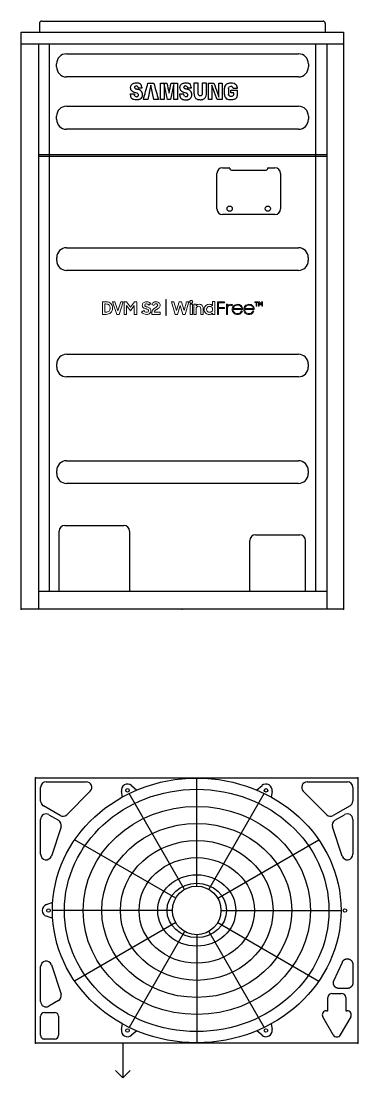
# Model space of a CAD drawing. Header units: millimetres. Extents: x -1305 to 107762, y -9150 to 56526.
# Drawn here: x 70665 to 71637, y 36199 to 39245 of the extents above; entities that cross this region are included whole.
import ezdxf

# ---------------------------------------------------------------- set-up
doc = ezdxf.new("R2010")
doc.units = ezdxf.units.MM
for name, color, linetype in [('DVM_OUTDOOR', 7, 'Continuous'), ('DVM_REPORT', 7, 'Continuous'), ('DVM_UNIT_BP', 7, 'Continuous'), ('DVM_UNIT_LP', 3, 'Continuous'), ('Layer 2', 7, 'Continuous')]:
    doc.layers.add(name, color=color, linetype=linetype)

# ---------------------------------------------------------------- blocks, each defined once
blk = doc.blocks.new('DVM_LP_VEC')
at = {"layer": 'DVM_UNIT_LP', "color": 0}
blk.add_line((0, 0), (100, 0), dxfattribs=at)
blk.add_lwpolyline([(78.8, 21.2), (100, 0), (78.8, -21.2)], dxfattribs=at)
blk.add_point((0, 0), dxfattribs=at)
blk = doc.blocks.new('DVM_OD_DVMS2_930X1695X765_T')
at = {"layer": 'DVM_OUTDOOR', "color": 0}
for p, q in [((-434.5, 370.5), (-318.6, 370.5)), ((0, 70), (0, 381.5)), ((318.6, 370.5), (434.5, 370.5)), ((-450.3, 315.1), (-450.3, 354.7)), ((-307.5, 343.6), (-375, 276)), ((-214.6, 326.9), (-217.4, 343)), ((-35, 60.6), (-194.7, 337.2)), ((-188.4, 359.8), (-172.9, 346.9)), ((35, 60.6), (194.7, 337.2)), ((172.9, 346.9), (188.4, 359.8)), ((217.4, 343), (214.6, 326.8)), ((375, 276), (307.5, 343.6)), ((450.3, 354.7), (450.3, 315.1)), ((-394, 273.5), (-442.4, 301.5)), ((-426.6, 276), (-398.7, 259.9)), ((442.4, 301.5), (394, 273.5)), ((398.7, 259.9), (426.6, 276)), ((-450.3, 161.8), (-450.3, 262.4)), ((450.3, 262.4), (450.3, 161.8)), ((-391.6, 241.3), (-419.5, 156.8)), ((419.5, 156.8), (391.6, 241.3)), ((-60.6, 35), (-352.3, 203.4)), ((60.6, 35), (352.3, 203.4)), ((-433.8, 16.8), (-415.5, 23.4)), ((-70, 0), (-416.4, 0)), ((70, 0), (416.4, 0)), ((-415.6, -23.4), (-433.8, -16.8)), ((-60.6, -35), (-352.3, -203.4)), ((-35, -60.6), (-194.7, -337.2)), ((35, -60.6), (194.7, -337.2)), ((60.6, -35), (352.3, -203.4)), ((0, -70), (0, -381.5)), ((395.7, -202.4), (420.1, -148.6)), ((-450.3, -262.4), (-450.3, -161.8)), ((-419.5, -156.8), (-391.6, -241.3)), ((450.3, -155.1), (450.3, -208.9)), ((390.1, -238.9), (418.1, -238.9)), ((434.5, -224.7), (410, -224.7)), ((-398.7, -259.9), (-426.6, -276)), ((378.3, -287.7), (378.3, -250.7)), ((429.9, -250.7), (429.9, -287.7)), ((-439.5, -293.9), (-409.5, -293.9)), ((374.1, -288.9), (377.1, -288.9)), ((431.1, -288.9), (434.1, -288.9)), ((-450.3, -359.7), (-450.3, -304.7)), ((-398.7, -304.7), (-398.7, -359.7)), ((-217.4, -343), (-214.6, -326.8)), ((214.6, -326.8), (217.4, -343)), ((393.9, -358.6), (363.9, -306.6)), ((444.3, -306.6), (414.3, -358.6)), ((-173, -346.9), (-188.4, -359.8)), ((188.4, -359.8), (173, -346.9)), ((-409.5, -370.5), (-439.5, -370.5))]:
    blk.add_line(p, q, dxfattribs=at)
blk.add_lwpolyline([(-462, 382.5), (462, 382.5, -0.414214), (465, 379.5), (465, -379.5, -0.414214), (462, -382.5), (-462, -382.5, -0.414214), (-465, -379.5), (-465, 379.5, -0.414214)], format="xyb", close=True, dxfattribs=at)
for centre, radius in [((-199.8, 346.1), 5), ((199.8, 346.1), 5), ((0, 0), 70), ((-427.6, 0), 5), ((427.6, 0), 5), ((-199.8, -346.1), 5), ((199.8, -346.1), 5)]:
    blk.add_circle(centre, radius, dxfattribs=at)
for centre, radius, start, end in [((-434.5, 354.7), 15.8, 90, 180), ((-318.6, 354.7), 15.8, 315, 90), ((318.6, 354.7), 15.8, 90, 225), ((434.5, 354.7), 15.8, 0, 90), ((-199.8, 346.1), 17.9, 49.9999, 189.9999), ((199.8, 346.1), 17.9, 350.0001, 130.0001), ((-434.5, 315.1), 15.8, 180, 240), ((434.5, 315.1), 15.8, 300, 0), ((-434.5, 262.4), 15.8, 60, 180), ((-386.1, 287.2), 15.8, 240, 315), ((386.1, 287.2), 15.8, 225, 300), ((434.5, 262.4), 15.8, 0, 120), ((-406.6, 246.2), 15.8, 341.6939, 60), ((406.6, 246.2), 15.8, 120, 198.3061), ((-434.5, 161.8), 15.8, 180, 341.6939), ((434.5, 161.8), 15.8, 198.3061, 0), ((-427.6, 0), 17.9, 110, 250), ((-434.5, -161.8), 15.8, 18.3061, 180), ((-406.6, -246.2), 15.8, 300, 18.3061), ((390.1, -250.7), 11.8, 90, 180), ((418.1, -250.7), 11.8, 0, 90), ((-434.5, -262.4), 15.8, 180, 300), ((-439.5, -304.7), 10.8, 90, 180), ((-409.5, -304.7), 10.8, 0, 90), ((374.1, -300.7), 11.8, 90, 210), ((377.1, -287.7), 1.24, 270, 0), ((431.1, -287.7), 1.24, 180, 270), ((434.1, -300.7), 11.8, 330, 90), ((-439.5, -359.7), 10.8, 180, 270), ((-409.5, -359.7), 10.8, 270, 0), ((-199.8, -346.1), 17.9, 170.0001, 310.0001), ((199.8, -346.1), 17.9, 229.9999, 9.9999), ((404.1, -352.7), 11.8, 210, 330)]:
    blk.add_arc(centre, radius, start, end, dxfattribs=at)
for major_axis, ratio in [((416.4, 0), 0.915959), ((-381.6, 0), 0.915083), ((-327.8, 0), 0.915041), ((-274, 0), 0.914955), ((-220.2, 0), 0.914805), ((-166.4, 0), 0.914604), ((-112.6, 0), 0.914238), ((-85.7, 0), 0.913784)]:
    blk.add_ellipse((0, 0), major_axis=major_axis, ratio=ratio, dxfattribs=at)
for points, knots in [([(420.1, -148.6), (420.3, -148.2), (420.5, -147.8), (421, -147), (421.4, -146.2), (422, -145.5), (422.4, -145), (422.5, -144.8), (422.8, -144.6), (422.8, -144.5), (423, -144.3), (423.1, -144.2), (423.5, -143.8), (423.8, -143.5), (424.4, -142.9), (425.1, -142.4), (425.9, -141.9), (426.4, -141.5), (426.6, -141.4), (426.9, -141.3), (427, -141.2), (427.2, -141.1), (427.3, -141.1), (428.2, -140.6), (429.1, -140.3), (430.3, -139.9), (430.8, -139.8), (431.4, -139.6), (431.6, -139.6), (431.9, -139.6), (432, -139.5), (432.1, -139.5), (432.1, -139.5), (432.3, -139.5), (432.4, -139.5), (433, -139.4), (433.4, -139.4), (434.3, -139.3), (434.8, -139.3), (435.6, -139.4), (436.1, -139.4), (436.7, -139.5), (437, -139.5), (437.2, -139.6), (437.3, -139.6), (437.4, -139.6), (437.5, -139.6), (437.6, -139.7), (437.7, -139.7), (438.3, -139.8), (438.7, -139.9), (439.6, -140.2), (440, -140.3), (440.8, -140.6), (441.2, -140.8), (441.8, -141.1), (442, -141.2), (442.3, -141.4), (442.3, -141.4), (442.4, -141.5), (442.4, -141.5), (442.6, -141.6), (442.7, -141.6), (443.2, -141.9), (443.5, -142.2), (444.2, -142.7), (444.6, -143), (445.3, -143.6), (445.6, -143.9), (446, -144.4), (446.2, -144.5), (446.4, -144.8), (446.5, -144.9), (446.6, -145), (446.7, -145.1), (447.1, -145.6), (447.3, -145.9), (447.8, -146.7), (448.1, -147), (448.5, -147.8), (448.7, -148.2), (449, -148.8), (449, -149), (449.2, -149.3), (449.2, -149.4), (449.3, -149.7), (449.3, -149.8), (449.5, -150.3), (449.6, -150.7), (449.9, -151.6), (450.1, -152.4), (450.2, -153.3), (450.2, -154.2), (450.3, -154.7), (450.3, -155.1)], [0, 0, 0, 0, 0.03125, 0.03125, 0.0625, 0.09375, 0.09375, 0.109375, 0.109375, 0.117188, 0.117188, 0.125, 0.125, 0.15625, 0.15625, 0.1875, 0.21875, 0.21875, 0.234375, 0.234375, 0.242188, 0.242188, 0.25, 0.25, 0.3125, 0.3125, 0.34375, 0.34375, 0.359375, 0.359375, 0.363281, 0.363281, 0.367188, 0.367188, 0.375, 0.375, 0.40625, 0.40625, 0.4375, 0.4375, 0.46875, 0.46875, 0.484375, 0.484375, 0.488281, 0.488281, 0.492188, 0.492188, 0.5, 0.5, 0.53125, 0.53125, 0.5625, 0.5625, 0.59375, 0.59375, 0.609375, 0.609375, 0.613281, 0.613281, 0.617188, 0.617188, 0.625, 0.625, 0.65625, 0.65625, 0.6875, 0.6875, 0.71875, 0.71875, 0.734375, 0.734375, 0.742188, 0.742188, 0.75, 0.75, 0.78125, 0.78125, 0.8125, 0.8125, 0.84375, 0.84375, 0.859375, 0.859375, 0.867188, 0.867188, 0.875, 0.875, 0.90625, 0.90625, 0.9375, 0.96875, 0.96875, 1, 1, 1, 1]), ([(410, -224.7), (409.7, -224.7), (409.4, -224.7), (408.7, -224.6), (408.1, -224.6), (407.1, -224.4), (406.5, -224.3), (405.8, -224.1), (405.5, -224), (405.1, -223.9), (405, -223.9), (404.9, -223.8), (404.6, -223.8), (404.4, -223.7), (403.9, -223.5), (403.6, -223.4), (403.1, -223.1), (402.5, -222.8), (401.6, -222.3), (401.1, -221.9), (400.7, -221.6), (400.6, -221.5), (400.4, -221.4), (400.3, -221.3), (400.2, -221.2), (399.8, -221), (399.5, -220.7), (398.8, -220), (398.4, -219.6), (397.7, -218.8), (397.5, -218.5), (397.2, -218.1), (397.1, -217.9), (397, -217.7), (396.9, -217.6), (396.8, -217.5), (396.6, -217.2), (396.3, -216.6), (396, -216), (395.5, -215.2), (395.3, -214.6), (395, -213.6), (394.9, -213.3), (394.8, -212.9), (394.8, -212.8), (394.7, -212.7), (394.7, -212.6), (394.6, -212.3), (394.6, -212.2), (394.5, -211.7), (394.4, -211.1), (394.3, -210.4), (394.3, -209.4), (394.3, -208.8), (394.3, -208), (394.3, -207.8), (394.3, -207.5), (394.3, -207.5), (394.4, -207.3), (394.4, -206.9), (394.5, -206.2), (394.7, -205.2), (394.9, -204.6), (395.2, -203.6), (395.4, -203), (395.7, -202.4)], [0, 0, 0, 0, 0.03125, 0.03125, 0.0625, 0.09375, 0.125, 0.125, 0.15625, 0.15625, 0.164063, 0.164063, 0.171875, 0.1875, 0.1875, 0.21875, 0.21875, 0.25, 0.28125, 0.3125, 0.3125, 0.328125, 0.328125, 0.335938, 0.335938, 0.34375, 0.375, 0.375, 0.4375, 0.4375, 0.46875, 0.46875, 0.484375, 0.492188, 0.492188, 0.5, 0.5, 0.53125, 0.5625, 0.5625, 0.625, 0.625, 0.65625, 0.65625, 0.664062, 0.664062, 0.671875, 0.671875, 0.6875, 0.6875, 0.71875, 0.75, 0.75, 0.8125, 0.8125, 0.828125, 0.828125, 0.835937, 0.835937, 0.84375, 0.875, 0.90625, 0.9375, 0.9375, 1, 1, 1, 1]), ([(450.3, -208.9), (450.3, -209.5), (450.2, -210), (450.1, -211), (450.1, -211.5), (449.9, -212.5), (449.7, -213), (449.5, -213.6), (449.5, -213.8), (449.4, -214), (449.4, -214.1), (449.3, -214.5), (449.2, -214.7), (448.9, -215.4), (448.4, -216.4), (447.9, -217.3), (447.5, -217.9), (447.3, -218.1), (447.1, -218.4), (447.1, -218.4), (447, -218.5), (447, -218.6), (446.8, -218.7), (446.8, -218.8), (446.4, -219.3), (446, -219.7), (445.3, -220.4), (444.9, -220.8), (444.1, -221.4), (443.7, -221.7), (443.2, -222.1), (443, -222.2), (442.8, -222.3), (442.7, -222.4), (442.4, -222.6), (442.2, -222.7), (441.5, -223.1), (441, -223.3), (440.1, -223.7), (439.6, -223.9), (438.8, -224.1), (438.6, -224.2), (438.3, -224.2), (438.2, -224.3), (438.1, -224.3), (437.9, -224.3), (437.7, -224.4), (437.1, -224.5), (436.6, -224.6), (435.5, -224.7), (435, -224.7), (434.5, -224.7)], [0, 0, 0, 0, 0.0625, 0.0625, 0.125, 0.125, 0.1875, 0.1875, 0.203125, 0.203125, 0.21875, 0.21875, 0.25, 0.25, 0.3125, 0.375, 0.375, 0.40625, 0.40625, 0.414063, 0.414063, 0.421875, 0.421875, 0.4375, 0.4375, 0.5, 0.5, 0.5625, 0.5625, 0.625, 0.625, 0.640625, 0.640625, 0.65625, 0.65625, 0.6875, 0.6875, 0.75, 0.75, 0.8125, 0.8125, 0.84375, 0.84375, 0.851563, 0.851563, 0.859375, 0.875, 0.875, 0.9375, 0.9375, 1, 1, 1, 1])]:
    blk.add_open_spline(points, degree=3, knots=knots, dxfattribs=at)
at = {"layer": 'DVM_UNIT_BP'}
for p in [(-465, 382.5), (465, 382.5), (-465, -382.5), (464.9, -382.5)]:
    blk.add_point(p, dxfattribs=at)
at = {"layer": 'DVM_UNIT_LP', "color": 1, "rotation": 270}
blk.add_blockref('DVM_LP_VEC', (-213.2, -382.5), dxfattribs=at)
blk = doc.blocks.new('block 9')
at = {"layer": 'Layer 2', "lineweight": 0}
blk.add_lwpolyline([(137.7, -101.4), (144.8, -101.4), (151.7, -127), (159.3, -101.4), (166.1, -101.4), (173.7, -126.9), (180.5, -101.4), (187.4, -101.4), (177.1, -138), (170.3, -138), (162.6, -112.2), (155, -138), (148.1, -138), (137.7, -101.4)], dxfattribs=at)
blk = doc.blocks.new('block 10')
at = {"layer": 'Layer 2', "lineweight": 0}
blk.add_lwpolyline([(191.1, -108.7), (198, -108.7), (198, -138), (191.1, -138), (191.1, -108.7)], dxfattribs=at)
blk.add_open_spline([(190.3, -101.5), (190.3, -100.2), (190.7, -99.2), (191.4, -98.4), (192.2, -97.6), (193.2, -97.3), (194.5, -97.3), (195.9, -97.3), (196.9, -97.6), (197.7, -98.4), (198.4, -99.2), (198.8, -100.2), (198.8, -101.5), (198.8, -102.8), (198.4, -103.8), (197.7, -104.6), (196.9, -105.3), (195.9, -105.7), (194.5, -105.7), (193.2, -105.7), (192.1, -105.3), (191.4, -104.6), (190.7, -103.8), (190.3, -102.8), (190.3, -101.5)], degree=3, knots=[0, 0, 0, 0, 1, 1, 1, 2, 2, 2, 3, 3, 3, 4, 4, 4, 5, 5, 5, 6, 6, 6, 7, 7, 7, 8, 8, 8, 8], dxfattribs=at)
blk = doc.blocks.new('block 11')
at = {"layer": 'Layer 2', "lineweight": 0}
blk.add_open_spline([(201.9, -108.7), (201.9, -108.7), (208.6, -108.7), (208.6, -108.7), (208.6, -108.7), (208.6, -112.7), (208.6, -112.7), (209.5, -111.5), (210.8, -110.5), (212.2, -109.7), (213.7, -109), (215.4, -108.6), (217.3, -108.6), (221, -108.6), (223.8, -109.7), (225.9, -111.9), (227.9, -114), (228.9, -117), (228.9, -120.9), (228.9, -120.9), (228.9, -138), (228.9, -138), (228.9, -138), (222.1, -138), (222.1, -138), (222.1, -138), (222.1, -121.7), (222.1, -121.7), (222.1, -119.5), (221.5, -117.7), (220.4, -116.4), (219.3, -115.1), (217.7, -114.5), (215.5, -114.5), (213.5, -114.5), (211.9, -115.1), (210.6, -116.5), (209.3, -117.8), (208.6, -119.7), (208.6, -122.3), (208.6, -122.3), (208.6, -138), (208.6, -138), (208.6, -138), (201.9, -138), (201.9, -138), (201.9, -138), (201.9, -108.7), (201.9, -108.7)], degree=3, knots=[0, 0, 0, 0, 1, 1, 1, 2, 2, 2, 3, 3, 3, 4, 4, 4, 5, 5, 5, 6, 6, 6, 7, 7, 7, 8, 8, 8, 9, 9, 9, 10, 10, 10, 11, 11, 11, 12, 12, 12, 13, 13, 13, 14, 14, 14, 15, 15, 15, 16, 16, 16, 16], dxfattribs=at)
blk = doc.blocks.new('block 12')
at = {"layer": 'Layer 2', "lineweight": 0}
for points, knots in [([(246.3, -138), (244.6, -138), (242.8, -137.7), (241.1, -137), (239.4, -136.4), (237.8, -135.4), (236.5, -134.2), (235.1, -132.9), (234, -131.4), (233.2, -129.5), (232.3, -127.7), (231.9, -125.7), (231.9, -123.3), (231.9, -121), (232.3, -118.9), (233.1, -117.1), (233.9, -115.3), (235, -113.7), (236.4, -112.5), (237.7, -111.2), (239.3, -110.3), (241, -109.6), (242.8, -109), (244.6, -108.6), (246.4, -108.6), (248.3, -108.6), (250.1, -109), (251.7, -109.7), (253.4, -110.4), (254.7, -111.4), (255.8, -112.7), (255.8, -112.7), (255.8, -100.9), (255.8, -100.9), (255.8, -100.9), (262.6, -100.9), (262.6, -100.9), (262.6, -100.9), (262.6, -138), (262.6, -138), (262.6, -138), (255.8, -138), (255.8, -138), (255.8, -138), (255.8, -133.8), (255.8, -133.8), (254.8, -135.1), (253.4, -136.1), (251.7, -136.9), (250.1, -137.6), (248.3, -138), (246.3, -138)], [0, 0, 0, 0, 1, 1, 1, 2, 2, 2, 3, 3, 3, 4, 4, 4, 5, 5, 5, 6, 6, 6, 7, 7, 7, 8, 8, 8, 9, 9, 9, 10, 10, 10, 11, 11, 11, 12, 12, 12, 13, 13, 13, 14, 14, 14, 15, 15, 15, 16, 16, 16, 17, 17, 17, 17]), ([(247.4, -131.8), (248.7, -131.8), (249.9, -131.6), (250.9, -131.1), (252, -130.7), (252.9, -130.1), (253.7, -129.3), (254.4, -128.5), (255.1, -127.6), (255.5, -126.6), (256, -125.6), (256.2, -124.4), (256.2, -123.2), (256.2, -122.1), (256, -121), (255.5, -120), (255.1, -118.9), (254.4, -118), (253.7, -117.2), (252.9, -116.5), (252, -115.9), (250.9, -115.4), (249.9, -115), (248.7, -114.8), (247.4, -114.8), (246.2, -114.8), (245, -115), (243.9, -115.4), (242.9, -115.9), (241.9, -116.5), (241.1, -117.2), (240.3, -118), (239.7, -118.9), (239.2, -119.9), (238.8, -120.9), (238.6, -122.1), (238.6, -123.2), (238.6, -124.4), (238.8, -125.6), (239.2, -126.6), (239.7, -127.7), (240.3, -128.6), (241.1, -129.3), (241.9, -130.1), (242.9, -130.7), (243.9, -131.1), (245, -131.6), (246.2, -131.8), (247.4, -131.8)], [0, 0, 0, 0, 1, 1, 1, 2, 2, 2, 3, 3, 3, 4, 4, 4, 5, 5, 5, 6, 6, 6, 7, 7, 7, 8, 8, 8, 9, 9, 9, 10, 10, 10, 11, 11, 11, 12, 12, 12, 13, 13, 13, 14, 14, 14, 15, 15, 15, 16, 16, 16, 16])]:
    blk.add_open_spline(points, degree=3, knots=knots, dxfattribs=at)
blk = doc.blocks.new('block 13')
at = {"layer": 'Layer 2', "lineweight": 0}
blk.add_lwpolyline([(270.3, -101.4), (290.9, -101.4), (290.9, -104.2), (273.2, -104.2), (273.2, -118.3), (290.9, -118.3), (290.9, -121), (273.2, -121), (273.2, -138), (270.3, -138), (270.3, -101.4)], dxfattribs=at)
blk = doc.blocks.new('block 14')
at = {"layer": 'Layer 2', "lineweight": 0}
blk.add_open_spline([(296.1, -108.7), (296.1, -108.7), (298.9, -108.7), (298.9, -108.7), (298.9, -108.7), (298.9, -114.3), (298.9, -114.3), (299.7, -112.5), (300.8, -111.1), (302.3, -110.1), (303.7, -109.2), (305.5, -108.7), (307.6, -108.7), (308.9, -108.7), (310, -108.8), (310.9, -109.1), (311.8, -109.3), (312.7, -109.7), (313.6, -110.2), (313.6, -110.2), (311.9, -112.9), (311.9, -112.9), (311.3, -112.4), (310.6, -112), (309.9, -111.8), (309.2, -111.5), (308.4, -111.3), (307.5, -111.3), (304.9, -111.3), (302.8, -112.2), (301.3, -113.9), (299.8, -115.6), (299, -117.9), (299, -121), (299, -121), (299, -138), (299, -138), (299, -138), (296.1, -138), (296.1, -138), (296.1, -138), (296.1, -108.7), (296.1, -108.7)], degree=3, knots=[0, 0, 0, 0, 1, 1, 1, 2, 2, 2, 3, 3, 3, 4, 4, 4, 5, 5, 5, 6, 6, 6, 7, 7, 7, 8, 8, 8, 9, 9, 9, 10, 10, 10, 11, 11, 11, 12, 12, 12, 13, 13, 13, 14, 14, 14, 14], dxfattribs=at)
blk = doc.blocks.new('block 15')
at = {"layer": 'Layer 2', "lineweight": 0}
for points, knots in [([(328.1, -138), (325.8, -138), (323.6, -137.6), (321.7, -136.9), (319.8, -136.1), (318.2, -135.1), (316.9, -133.8), (315.6, -132.5), (314.6, -131), (313.8, -129.2), (313.1, -127.4), (312.8, -125.5), (312.8, -123.4), (312.8, -121.3), (313.2, -119.4), (313.9, -117.6), (314.7, -115.8), (315.7, -114.2), (317.1, -112.9), (318.5, -111.6), (320.1, -110.6), (321.9, -109.8), (323.8, -109), (325.8, -108.6), (328, -108.6), (330.1, -108.6), (332.1, -109), (333.9, -109.6), (335.7, -110.3), (337.3, -111.3), (338.7, -112.5), (340, -113.8), (341, -115.3), (341.8, -117), (342.5, -118.6), (342.9, -120.5), (342.9, -122.5), (342.9, -122.5), (342.9, -123.7), (342.9, -123.7), (342.9, -123.7), (315.5, -123.7), (315.5, -123.7), (315.6, -125.4), (316, -127), (316.6, -128.4), (317.3, -129.8), (318.1, -131.1), (319.2, -132.1), (320.3, -133.1), (321.6, -134), (323.1, -134.5), (324.6, -135.1), (326.3, -135.4), (328.1, -135.4), (331, -135.4), (333.4, -134.7), (335.3, -133.3), (337.2, -131.9), (338.7, -130), (339.7, -127.6), (339.7, -127.6), (342.2, -128.8), (342.2, -128.8), (340.9, -131.7), (339.1, -134), (336.8, -135.6), (334.5, -137.2), (331.6, -138), (328.1, -138)], [0, 0, 0, 0, 1, 1, 1, 2, 2, 2, 3, 3, 3, 4, 4, 4, 5, 5, 5, 6, 6, 6, 7, 7, 7, 8, 8, 8, 9, 9, 9, 10, 10, 10, 11, 11, 11, 12, 12, 12, 13, 13, 13, 14, 14, 14, 15, 15, 15, 16, 16, 16, 17, 17, 17, 18, 18, 18, 19, 19, 19, 20, 20, 20, 21, 21, 21, 22, 22, 22, 23, 23, 23, 23]), ([(328, -111.2), (326.4, -111.2), (324.8, -111.5), (323.4, -112), (322, -112.5), (320.8, -113.2), (319.7, -114.1), (318.6, -114.9), (317.7, -116), (317, -117.2), (316.3, -118.4), (315.8, -119.7), (315.6, -121.1), (315.6, -121.1), (340, -121.1), (340, -121.1), (339.9, -119.6), (339.5, -118.3), (338.8, -117.1), (338.2, -115.9), (337.3, -114.8), (336.3, -114), (335.3, -113.1), (334.1, -112.4), (332.6, -111.9), (331.2, -111.5), (329.7, -111.2), (328, -111.2)], [0, 0, 0, 0, 1, 1, 1, 2, 2, 2, 3, 3, 3, 4, 4, 4, 5, 5, 5, 6, 6, 6, 7, 7, 7, 8, 8, 8, 9, 9, 9, 9])]:
    blk.add_open_spline(points, degree=3, knots=knots, dxfattribs=at)
blk = doc.blocks.new('block 16')
at = {"layer": 'Layer 2', "lineweight": 0}
for points, knots in [([(361.3, -138), (358.9, -138), (356.8, -137.6), (354.9, -136.9), (353, -136.1), (351.4, -135.1), (350.1, -133.8), (348.7, -132.5), (347.7, -131), (347, -129.2), (346.3, -127.4), (345.9, -125.5), (345.9, -123.4), (345.9, -121.3), (346.3, -119.4), (347.1, -117.6), (347.8, -115.8), (348.9, -114.2), (350.3, -112.9), (351.6, -111.6), (353.2, -110.6), (355.1, -109.8), (357, -109), (359, -108.6), (361.1, -108.6), (363.3, -108.6), (365.3, -109), (367.1, -109.6), (368.9, -110.3), (370.5, -111.3), (371.8, -112.5), (373.1, -113.8), (374.2, -115.3), (374.9, -117), (375.7, -118.6), (376.1, -120.5), (376.1, -122.5), (376.1, -122.5), (376.1, -123.7), (376.1, -123.7), (376.1, -123.7), (348.7, -123.7), (348.7, -123.7), (348.8, -125.4), (349.1, -127), (349.8, -128.4), (350.4, -129.8), (351.3, -131.1), (352.4, -132.1), (353.5, -133.1), (354.8, -134), (356.3, -134.5), (357.8, -135.1), (359.5, -135.4), (361.3, -135.4), (364.1, -135.4), (366.5, -134.7), (368.5, -133.3), (370.4, -131.9), (371.8, -130), (372.8, -127.6), (372.8, -127.6), (375.4, -128.8), (375.4, -128.8), (374.1, -131.7), (372.3, -134), (370, -135.6), (367.7, -137.2), (364.8, -138), (361.3, -138)], [0, 0, 0, 0, 1, 1, 1, 2, 2, 2, 3, 3, 3, 4, 4, 4, 5, 5, 5, 6, 6, 6, 7, 7, 7, 8, 8, 8, 9, 9, 9, 10, 10, 10, 11, 11, 11, 12, 12, 12, 13, 13, 13, 14, 14, 14, 15, 15, 15, 16, 16, 16, 17, 17, 17, 18, 18, 18, 19, 19, 19, 20, 20, 20, 21, 21, 21, 22, 22, 22, 23, 23, 23, 23]), ([(361.1, -111.2), (359.5, -111.2), (358, -111.5), (356.6, -112), (355.2, -112.5), (353.9, -113.2), (352.9, -114.1), (351.8, -114.9), (350.9, -116), (350.2, -117.2), (349.4, -118.4), (349, -119.7), (348.8, -121.1), (348.8, -121.1), (373.2, -121.1), (373.2, -121.1), (373, -119.6), (372.6, -118.3), (372, -117.1), (371.3, -115.9), (370.5, -114.8), (369.5, -114), (368.4, -113.1), (367.2, -112.4), (365.8, -111.9), (364.4, -111.5), (362.8, -111.2), (361.1, -111.2)], [0, 0, 0, 0, 1, 1, 1, 2, 2, 2, 3, 3, 3, 4, 4, 4, 5, 5, 5, 6, 6, 6, 7, 7, 7, 8, 8, 8, 9, 9, 9, 9])]:
    blk.add_open_spline(points, degree=3, knots=knots, dxfattribs=at)
blk = doc.blocks.new('block 8')
at = {"layer": 'Layer 2'}
for name in ['block 9', 'block 10', 'block 11', 'block 12', 'block 13', 'block 14', 'block 15', 'block 16']:
    blk.add_blockref(name, (0, 0), dxfattribs=at)
blk = doc.blocks.new('block 7')
at = {"layer": 'Layer 2'}
blk.add_blockref('block 8', (0, 0), dxfattribs=at)
blk = doc.blocks.new('block 19')
at = {"layer": 'Layer 2', "lineweight": 0}
blk.add_lwpolyline([(381.5, -103.7), (378.2, -103.7), (378.2, -101.5), (387, -101.5), (387, -103.7), (383.7, -103.7), (383.7, -113.7), (381.5, -113.7), (381.5, -103.7)], dxfattribs=at)
blk = doc.blocks.new('block 20')
at = {"layer": 'Layer 2', "lineweight": 0}
blk.add_lwpolyline([(388.3, -101.5), (390.6, -101.5), (394.3, -106.7), (398.1, -101.5), (400.2, -101.5), (400.2, -113.7), (398, -113.7), (398, -105.2), (394.2, -110.2), (390.6, -105.3), (390.6, -113.7), (388.3, -113.7), (388.3, -101.5)], dxfattribs=at)
blk = doc.blocks.new('block 18')
at = {"layer": 'Layer 2'}
for name in ['block 19', 'block 20']:
    blk.add_blockref(name, (0, 0), dxfattribs=at)
blk = doc.blocks.new('block 17')
at = {"layer": 'Layer 2'}
blk.add_blockref('block 18', (0, 0), dxfattribs=at)
blk = doc.blocks.new('block 21')
at = {"layer": 'Layer 2', "lineweight": 0}
blk.add_lwpolyline([(122.5, -140.5), (121.2, -140.5), (121.2, -94.7), (122.5, -94.7), (122.5, -140.5)], dxfattribs=at)
blk = doc.blocks.new('block 6')
at = {"layer": 'Layer 2'}
for name in ['block 21', 'block 7', 'block 17']:
    blk.add_blockref(name, (0, 0), dxfattribs=at)
blk = doc.blocks.new('block 24')
at = {"layer": 'Layer 2', "lineweight": 0}
for points in [[(-32.8, -101.4), (-25.8, -101.4), (-17.1, -127.5), (-8.5, -101.4), (-1.5, -101.4), (-13.7, -137.9), (-20.6, -137.9), (-32.8, -101.4)], [(1.3, -101.4), (8.1, -101.4), (19.1, -116.7), (30.6, -101.4), (37.1, -101.4), (37.1, -137.9), (30.3, -137.9), (30.3, -112.3), (19.1, -127.4), (8.1, -112.5), (8.1, -137.9), (1.3, -137.9), (1.3, -101.4)]]:
    blk.add_lwpolyline(points, dxfattribs=at)
for points, knots in [([(-61.6, -101.4), (-61.6, -101.4), (-51.6, -101.4), (-51.6, -101.4), (-48.6, -101.4), (-45.8, -101.9), (-43.5, -102.8), (-41.1, -103.7), (-39, -105), (-37.4, -106.6), (-35.7, -108.3), (-34.5, -110.2), (-33.6, -112.4), (-32.8, -114.6), (-32.4, -117), (-32.4, -119.6), (-32.4, -122.2), (-32.8, -124.6), (-33.8, -126.9), (-34.7, -129.1), (-36, -131), (-37.7, -132.6), (-39.4, -134.3), (-41.4, -135.5), (-43.7, -136.5), (-46, -137.4), (-48.6, -137.9), (-51.3, -137.9), (-51.3, -137.9), (-61.6, -137.9), (-61.6, -137.9), (-61.6, -137.9), (-61.6, -101.4), (-61.6, -101.4)], [0, 0, 0, 0, 1, 1, 1, 2, 2, 2, 3, 3, 3, 4, 4, 4, 5, 5, 5, 6, 6, 6, 7, 7, 7, 8, 8, 8, 9, 9, 9, 10, 10, 10, 11, 11, 11, 11]), ([(-54.8, -107.7), (-54.8, -107.7), (-54.8, -131.6), (-54.8, -131.6), (-54.8, -131.6), (-52.1, -131.6), (-52.1, -131.6), (-50.1, -131.6), (-48.3, -131.3), (-46.7, -130.7), (-45.1, -130.1), (-43.8, -129.2), (-42.7, -128.1), (-41.6, -127.1), (-40.7, -125.8), (-40.1, -124.4), (-39.5, -122.9), (-39.2, -121.3), (-39.2, -119.6), (-39.2, -117.9), (-39.4, -116.3), (-40, -114.8), (-40.5, -113.4), (-41.3, -112.1), (-42.4, -111), (-43.5, -110), (-44.9, -109.2), (-46.5, -108.6), (-48.2, -108), (-50.2, -107.7), (-52.4, -107.7), (-52.4, -107.7), (-54.8, -107.7), (-54.8, -107.7)], [0, 0, 0, 0, 1, 1, 1, 2, 2, 2, 3, 3, 3, 4, 4, 4, 5, 5, 5, 6, 6, 6, 7, 7, 7, 8, 8, 8, 9, 9, 9, 10, 10, 10, 11, 11, 11, 11]), ([(65.7, -137.9), (62.4, -137.9), (59.6, -137.3), (57.4, -136), (55.1, -134.8), (53.2, -133.2), (51.5, -131.4), (51.5, -131.4), (57.7, -126.7), (57.7, -126.7), (58.6, -128.2), (59.8, -129.4), (61.1, -130.2), (62.5, -131), (64, -131.4), (65.7, -131.4), (67.5, -131.4), (68.8, -130.9), (69.8, -130), (70.7, -129), (71.2, -127.9), (71.2, -126.7), (71.2, -125.9), (71, -125.3), (70.6, -124.8), (70.1, -124.3), (69.6, -123.8), (68.9, -123.4), (68.2, -123.1), (67.4, -122.7), (66.4, -122.4), (65.5, -122.2), (64.6, -121.9), (63.6, -121.6), (62.4, -121.2), (61.2, -120.8), (59.9, -120.3), (58.7, -119.9), (57.6, -119.3), (56.6, -118.5), (55.6, -117.7), (54.8, -116.8), (54.2, -115.7), (53.6, -114.6), (53.3, -113.2), (53.3, -111.5), (53.3, -110.1), (53.6, -108.7), (54.2, -107.5), (54.8, -106.3), (55.6, -105.2), (56.7, -104.3), (57.8, -103.4), (59.1, -102.6), (60.6, -102.1), (62, -101.6), (63.6, -101.4), (65.4, -101.4), (66.8, -101.4), (68.2, -101.5), (69.3, -101.8), (70.5, -102), (71.6, -102.4), (72.6, -102.9), (73.6, -103.3), (74.5, -103.9), (75.3, -104.5), (76.1, -105.2), (76.9, -105.9), (77.6, -106.6), (77.6, -106.6), (72, -111), (72, -111), (70.5, -108.6), (68.3, -107.4), (65.4, -107.4), (63.8, -107.4), (62.5, -107.8), (61.6, -108.6), (60.8, -109.3), (60.3, -110.3), (60.3, -111.4), (60.3, -112.1), (60.5, -112.7), (60.9, -113.2), (61.3, -113.7), (61.9, -114.1), (62.6, -114.5), (63.2, -114.9), (64, -115.2), (64.9, -115.5), (65.8, -115.8), (66.8, -116.1), (67.8, -116.4), (69, -116.8), (70.2, -117.3), (71.5, -117.8), (72.7, -118.3), (73.9, -118.9), (74.9, -119.7), (75.9, -120.5), (76.7, -121.5), (77.4, -122.6), (78, -123.8), (78.3, -125.2), (78.3, -126.9), (78.3, -128.3), (78, -129.6), (77.5, -131), (76.9, -132.3), (76.1, -133.5), (75, -134.5), (73.9, -135.5), (72.6, -136.3), (71.1, -137), (69.5, -137.6), (67.7, -137.9), (65.7, -137.9)], [0, 0, 0, 0, 1, 1, 1, 2, 2, 2, 3, 3, 3, 4, 4, 4, 5, 5, 5, 6, 6, 6, 7, 7, 7, 8, 8, 8, 9, 9, 9, 10, 10, 10, 11, 11, 11, 12, 12, 12, 13, 13, 13, 14, 14, 14, 15, 15, 15, 16, 16, 16, 17, 17, 17, 18, 18, 18, 19, 19, 19, 20, 20, 20, 21, 21, 21, 22, 22, 22, 23, 23, 23, 24, 24, 24, 25, 25, 25, 26, 26, 26, 27, 27, 27, 28, 28, 28, 29, 29, 29, 30, 30, 30, 31, 31, 31, 32, 32, 32, 33, 33, 33, 34, 34, 34, 35, 35, 35, 36, 36, 36, 37, 37, 37, 38, 38, 38, 39, 39, 39, 39]), ([(81.3, -131.6), (81.3, -130), (81.5, -128.6), (82.1, -127.4), (82.7, -126.1), (83.4, -125), (84.3, -124), (85.2, -122.9), (86.3, -122), (87.4, -121.1), (88.6, -120.3), (89.7, -119.5), (90.8, -118.7), (91.7, -118.1), (92.6, -117.5), (93.4, -116.9), (94.3, -116.3), (95, -115.8), (95.6, -115.2), (96.3, -114.6), (96.8, -114), (97.2, -113.4), (97.5, -112.8), (97.7, -112.2), (97.7, -111.5), (97.7, -110.3), (97.3, -109.3), (96.5, -108.5), (95.6, -107.6), (94.4, -107.2), (92.7, -107.2), (91.1, -107.2), (89.8, -107.7), (88.8, -108.7), (87.8, -109.7), (87, -111), (86.4, -112.5), (86.4, -112.5), (80.5, -109.7), (80.5, -109.7), (81.6, -107.1), (83.2, -105.1), (85.3, -103.6), (87.3, -102.1), (89.8, -101.4), (92.8, -101.4), (94.7, -101.4), (96.3, -101.6), (97.8, -102.1), (99.2, -102.7), (100.5, -103.4), (101.5, -104.3), (102.5, -105.2), (103.3, -106.3), (103.8, -107.5), (104.4, -108.7), (104.6, -110), (104.6, -111.4), (104.6, -112.9), (104.4, -114.1), (103.8, -115.3), (103.3, -116.4), (102.6, -117.4), (101.7, -118.4), (100.9, -119.3), (99.9, -120.2), (98.8, -120.9), (97.7, -121.7), (96.6, -122.5), (95.5, -123.2), (94.6, -123.8), (93.7, -124.4), (92.8, -125), (91.9, -125.7), (91.1, -126.3), (90.4, -126.9), (89.7, -127.6), (89.1, -128.3), (88.7, -129), (88.3, -129.7), (88, -130.5), (88, -131.4), (88, -131.4), (104.5, -131.4), (104.5, -131.4), (104.5, -131.4), (104.5, -137.9), (104.5, -137.9), (104.5, -137.9), (81.3, -137.9), (81.3, -137.9), (81.3, -137.9), (81.3, -131.6), (81.3, -131.6)], [0, 0, 0, 0, 1, 1, 1, 2, 2, 2, 3, 3, 3, 4, 4, 4, 5, 5, 5, 6, 6, 6, 7, 7, 7, 8, 8, 8, 9, 9, 9, 10, 10, 10, 11, 11, 11, 12, 12, 12, 13, 13, 13, 14, 14, 14, 15, 15, 15, 16, 16, 16, 17, 17, 17, 18, 18, 18, 19, 19, 19, 20, 20, 20, 21, 21, 21, 22, 22, 22, 23, 23, 23, 24, 24, 24, 25, 25, 25, 26, 26, 26, 27, 27, 27, 28, 28, 28, 29, 29, 29, 30, 30, 30, 31, 31, 31, 31])]:
    blk.add_open_spline(points, degree=3, knots=knots, dxfattribs=at)
blk = doc.blocks.new('block 5')
at = {"layer": 'Layer 2'}
for name in ['block 24', 'block 6']:
    blk.add_blockref(name, (0, 0), dxfattribs=at)
blk = doc.blocks.new('OD_D_DS_S_F')
at = {"layer": 'DVM_OUTDOOR', "color": 0}
for p, q in [((53, 1688.2), (53, 1662.5)), ((59.5, 1694.7), (871, 1694.7)), ((877.5, 1688.2), (877.5, 1662.5)), ((0, 1629.5), (930, 1629.5)), ((50, 1629.5), (50, 0)), ((80.5, 1629.5), (80.5, 52.1)), ((849.5, 1629.5), (849.5, 52.1)), ((883, 0), (883, 1629.5)), ((131, 1600.4), (800.3, 1600.4)), ((102.3, 1562.7), (102.3, 1571.7)), ((829, 1571.7), (829, 1562.7)), ((800.3, 1533.9), (131, 1533.9)), ((337.7, 1502.8), (337.7, 1501.8)), ((348.3, 1501.8), (337.7, 1501.8)), ((348.3, 1504.3), (348.3, 1501.8)), ((383.4, 1468.4), (374.2, 1509.7)), ((402.3, 1468.8), (402.3, 1516.3)), ((402.3, 1516.3), (404.3, 1516.3)), ((414.3, 1505), (412.7, 1512.6)), ((412.7, 1512.6), (412.7, 1468.8)), ((440.6, 1512.4), (439, 1505)), ((440.6, 1468.8), (440.6, 1512.4)), ((449.1, 1516.3), (451.1, 1516.3)), ((451.1, 1516.3), (451.1, 1468.9)), ((480.1, 1502.9), (480.1, 1501.9)), ((490.7, 1501.9), (480.1, 1501.9)), ((490.7, 1504.5), (490.7, 1501.9)), ((522.6, 1515.7), (522.6, 1486.7)), ((541.1, 1468.4), (541.1, 1515.9)), ((586.4, 1483.1), (586.4, 1501.1)), ((598.2, 1500.6), (598.2, 1483.7)), ((622.9, 1500.7), (612, 1500.7)), ((622.9, 1504.5), (622.9, 1500.7)), ((315.4, 1480.9), (315.4, 1485)), ((315.4, 1485), (327.1, 1485)), ((327.1, 1485), (327.1, 1482.2)), ((369.3, 1487.1), (365.3, 1468.4)), ((404.3, 1468.8), (402.3, 1468.8)), ((451.1, 1468.9), (449.1, 1468.9)), ((457.9, 1481), (457.9, 1485.1)), ((457.9, 1485.1), (469.6, 1485.1)), ((469.6, 1482.4), (469.6, 1485.1)), ((131, 1449.4), (800.3, 1449.4)), ((102.3, 1411.7), (102.3, 1420.7)), ((829, 1420.7), (829, 1411.7)), ((800.3, 1383), (131, 1383)), ((50, 1310.7), (883, 1310.7)), ((50, 1305.3), (883, 1305.3)), ((564.9, 1153.4), (564.9, 1256)), ((580.9, 1272), (595.5, 1272)), ((595.5, 1272), (600.7, 1272)), ((606.7, 1265.5), (706.7, 1265.5)), ((712.6, 1272), (717.9, 1272)), ((717.9, 1272), (732.5, 1272)), ((748.5, 1256), (748.5, 1153.4)), ((732.5, 1137.4), (580.9, 1137.4)), ((131, 1041.7), (800.3, 1041.7)), ((102.9, 1004.6), (102.9, 1013.6)), ((828.4, 1013.6), (828.4, 1004.6)), ((800.3, 976.5), (131, 976.5)), ((131, 734.7), (800.3, 734.7)), ((102.9, 697.6), (102.9, 706.6)), ((828.4, 706.6), (828.4, 697.6)), ((800.3, 669.5), (131, 669.5)), ((131, 427.7), (800.3, 427.7)), ((102.9, 390.6), (102.9, 399.6)), ((828.4, 399.6), (828.4, 390.6)), ((800.3, 362.5), (131, 362.5)), ((109.5, 52.1), (109.5, 224.5)), ((126.3, 241.3), (296.3, 241.3)), ((313.1, 224.5), (313.1, 52.1)), ((676.3, 214.3), (803.7, 214.3)), ((659.5, 52.1), (659.5, 197.5)), ((820.5, 52.1), (820.5, 197.5)), ((50, 52.1), (883, 52.1))]:
    blk.add_line(p, q, dxfattribs=at)
blk.add_lwpolyline([(0, 1662.5), (930, 1662.5), (930, 0), (0, 0)], close=True, dxfattribs=at)
for centre in [(601.7, 1154.2), (711.7, 1154.2)]:
    blk.add_circle(centre, 7.53, dxfattribs=at)
for centre, radius, start, end in [((59.5, 1688.2), 6.5, 90, 180), ((871, 1688.2), 6.5, 0, 90), ((131, 1571.7), 28.7, 90, 180), ((800.3, 1571.7), 28.7, 0, 90), ((131, 1562.7), 28.7, 180, 270), ((800.3, 1562.7), 28.7, 270, 0), ((331.8, 1504.1), 4.45, 180.2299, 251.9776), ((599.7, 1931.2), 500, 238.0303, 238.102), ((335.5, 1483.1), 15, 344.9126, 76.2198), ((336.3, 1504.3), 12, 0, 73.3584), ((814.9, 1876.2), 500, 227.6439, 227.7467), ((477.9, 1483.2), 15, 344.9126, 76.2198), ((478.7, 1504.5), 12, 0, 73.3584), ((601.4, 1501.1), 15, 128.0575, 180), ((612.9, 1504.5), 10, 360, 29.5349), ((327.4, 1480.9), 12, 180, 208.57), ((469.9, 1481), 12, 180, 208.57), ((601.4, 1483.1), 15, 180, 242.8583), ((613.4, 1479.7), 10, 300.6545, 0), ((131, 1420.7), 28.7, 90, 180), ((800.3, 1420.7), 28.7, 0, 90), ((131, 1411.7), 28.7, 180, 270), ((800.3, 1411.7), 28.7, 270, 0), ((580.9, 1256), 16, 90, 180), ((600.7, 1271), 1, 355.2201, 89.9998), ((606.7, 1270.5), 5, 175.2198, 270), ((706.7, 1270.5), 5, 270, 4.7802), ((712.6, 1271), 1, 89.9999, 184.7802), ((732.5, 1256), 16, 0, 90), ((580.9, 1153.4), 16, 180, 270), ((732.5, 1153.4), 16, 270, 0), ((131, 1013.6), 28.1, 90, 180), ((800.3, 1013.6), 28.1, 0, 90), ((131, 1004.6), 28.1, 180, 270), ((800.3, 1004.6), 28.1, 270, 0), ((131, 706.6), 28.1, 90, 180), ((800.3, 706.6), 28.1, 0, 90), ((131, 697.6), 28.1, 180, 270), ((800.3, 697.6), 28.1, 270, 0), ((131, 399.6), 28.1, 90, 180), ((800.3, 399.6), 28.1, 0, 90), ((131, 390.6), 28.1, 180, 270), ((800.3, 390.6), 28.1, 270, 0), ((126.3, 224.5), 16.8, 90, 180), ((296.3, 224.5), 16.8, 0, 90), ((676.3, 197.5), 16.8, 90, 180), ((803.7, 197.5), 16.8, 0, 90)]:
    blk.add_arc(centre, radius, start, end, dxfattribs=at)
at = {"layer": 'DVM_OUTDOOR', "color": 0, "extrusion": (0, 0, -1)}
for centre, radius, start, end in [((-333, 1502.8), 4.68, 121.898, 180), ((-474.2, 1504.2), 4.45, 288.0224, 3.5688), ((-475.8, 1502.9), 4.32, 132.2533, 180), ((-603.2, 1500.6), 5, 360, 46.5688), ((-332.1, 1482.2), 5, 314.6445, 0), ((-474.6, 1482.4), 5, 314.6445, 0), ((-603.2, 1483.7), 5, 311.4171, 360), ((-610.6, 1482.7), 3, 180, 237.8243)]:
    blk.add_arc(centre, radius, start, end, dxfattribs=at)
at = {"layer": 'DVM_OUTDOOR', "color": 0}
for points, knots in [([(328.6, 1478.7), (329.8, 1477.5), (331.3, 1476.9), (334.1, 1476.9), (335.6, 1477.2), (336.8, 1478), (337.4, 1478.7), (338.2, 1479.6), (338.6, 1480.8), (338.6, 1481.7), (338.6, 1482.7), (338.3, 1483.8), (337.5, 1484.8), (337.1, 1485.3), (336, 1486.2), (333.7, 1487.1), (325.7, 1489.3), (321.8, 1491.2), (319.5, 1493.6), (319, 1494.1), (318, 1495.2), (316.5, 1498), (315.9, 1500.7), (315.9, 1505.3), (316.5, 1507.6), (317.9, 1510.1), (318.4, 1511), (320, 1512.9), (321.7, 1514.1), (323.2, 1514.9), (325.6, 1516.1), (328.9, 1516.7), (335.4, 1516.7), (337.7, 1516.4), (339.7, 1515.8)], [0, 0, 0, 0, 0.089697, 0.089697, 0.137359, 0.175767, 0.175767, 0.198379, 0.253466, 0.260847, 0.260847, 0.317116, 0.341155, 0.341155, 0.353534, 0.421463, 0.421463, 0.549302, 0.553302, 0.553302, 0.578417, 0.611338, 0.685421, 0.685421, 0.772205, 0.772205, 0.785521, 0.809559, 0.858818, 0.858818, 0.86206, 0.945613, 0.945613, 1, 1, 1, 1]), ([(334.9, 1507.1), (334, 1507.6), (332.9, 1507.9), (330.2, 1507.9), (329.1, 1507.5), (327.7, 1506.1), (327.3, 1505.2), (327.3, 1504.1), (327.3, 1504.1), (327.3, 1504.1)], [0, 0, 0, 0, 0.31345, 0.31345, 0.654461, 0.654461, 0.99262, 0.99262, 1, 1, 1, 1]), ([(330.4, 1499.9), (330.6, 1499.8), (330.7, 1499.8), (331.1, 1499.7), (331.3, 1499.6), (331.6, 1499.5), (331.8, 1499.5), (332.1, 1499.4), (332.2, 1499.4), (332.4, 1499.3), (333.2, 1499.1), (335.4, 1498.6), (337.6, 1498), (339.1, 1497.7)], [0, 0, 0, 0, 0.0625, 0.0625, 0.125, 0.125, 0.1875, 0.1875, 0.21875, 0.21875, 0.25, 0.5, 1, 1, 1, 1]), ([(365.9, 1515.9), (366.5, 1515.9), (367.1, 1515.9), (372.2, 1515.9), (376.7, 1515.9), (381.7, 1515.9), (382.3, 1515.9), (382.9, 1515.9)], [0, 0, 0, 0, 0.105956, 0.105956, 0.894057, 0.894057, 1, 1, 1, 1]), ([(471.1, 1478.8), (472.2, 1477.6), (473.7, 1477.1), (476.5, 1477.1), (478.1, 1477.3), (479.2, 1478.1), (479.9, 1478.8), (480.6, 1479.7), (481, 1480.9), (481, 1481.8), (481, 1482.8), (480.7, 1484), (480, 1485), (479.5, 1485.4), (478.5, 1486.4), (476.2, 1487.3), (468.2, 1489.4), (464.3, 1491.3), (461.9, 1493.7), (461.4, 1494.2), (460.5, 1495.3), (458.9, 1498.2), (458.4, 1500.9), (458.4, 1505.4), (459, 1507.7), (460.3, 1510.2), (460.9, 1511.1), (462.4, 1513), (464.1, 1514.3), (465.6, 1515), (468, 1516.2), (471.3, 1516.8), (477.9, 1516.8), (480.2, 1516.6), (482.1, 1516)], [0, 0, 0, 0, 0.089697, 0.089697, 0.137359, 0.175767, 0.175767, 0.198379, 0.253466, 0.260847, 0.260847, 0.317116, 0.341155, 0.341155, 0.353534, 0.421463, 0.421463, 0.549302, 0.553302, 0.553302, 0.578417, 0.611338, 0.685421, 0.685421, 0.772205, 0.772205, 0.785521, 0.809559, 0.858818, 0.858818, 0.86206, 0.945613, 0.945613, 1, 1, 1, 1]), ([(478, 1506.7), (477, 1507.6), (475.7, 1508), (472.6, 1508), (471.6, 1507.6), (470.2, 1506.2), (469.8, 1505.4), (469.7, 1504.5)], [0, 0, 0, 0, 0.377677, 0.377677, 0.70237, 0.70237, 1, 1, 1, 1]), ([(481.5, 1497.8), (480, 1498.2), (477.9, 1498.7), (475.6, 1499.2), (474.8, 1499.4), (474.6, 1499.5), (474.5, 1499.5), (474.2, 1499.6), (474.1, 1499.6), (473.7, 1499.7), (473.5, 1499.8), (473.2, 1499.9), (473, 1499.9), (472.8, 1500)], [0, 0, 0, 0, 0.5, 0.75, 0.78125, 0.78125, 0.8125, 0.8125, 0.875, 0.875, 0.9375, 0.9375, 1, 1, 1, 1]), ([(498.7, 1515.7), (498.7, 1510.8), (498.7, 1503.6), (498.7, 1495.1), (498.7, 1491.5), (498.7, 1489), (498.6, 1487.8), (498.7, 1485.4), (498.9, 1484.2), (499.3, 1481.8), (499.5, 1480.6), (500.1, 1478.3), (500.6, 1477.2), (501.8, 1475.1), (502.5, 1474), (504.1, 1472.2), (505, 1471.4), (507, 1470.1), (508.2, 1469.6), (510.5, 1469), (511.8, 1468.8), (514.2, 1468.5), (515.4, 1468.4), (517.8, 1468.3), (519.1, 1468.3), (521.5, 1468.6), (522.7, 1468.8), (525.1, 1469.5), (526.3, 1469.9), (528.3, 1471.2), (529.2, 1472.1), (530.9, 1473.9), (531.6, 1474.9), (532.8, 1477), (533.3, 1478.1), (534.4, 1481.6), (534.8, 1484), (534.9, 1487.7), (534.8, 1488.9), (534.8, 1491.3), (534.8, 1495), (534.8, 1503.5), (534.8, 1510.8), (534.8, 1515.7)], [0, 0, 0, 0, 0.125, 0.1875, 0.21875, 0.21875, 0.25, 0.25, 0.28125, 0.28125, 0.3125, 0.3125, 0.34375, 0.34375, 0.375, 0.375, 0.40625, 0.40625, 0.4375, 0.4375, 0.46875, 0.46875, 0.5, 0.5, 0.53125, 0.53125, 0.5625, 0.5625, 0.59375, 0.59375, 0.625, 0.625, 0.65625, 0.65625, 0.6875, 0.6875, 0.75, 0.75, 0.78125, 0.78125, 0.8125, 0.875, 1, 1, 1, 1]), ([(511, 1515.7), (510.6, 1515.7), (510.3, 1515.7), (506.2, 1515.7), (502.4, 1515.7), (498.7, 1515.7)], [0, 0, 0, 0, 0.081464, 0.081464, 1, 1, 1, 1]), ([(516.8, 1479.4), (515.9, 1479.4), (515.1, 1479.5), (513.6, 1480.2), (512.9, 1480.7), (511.9, 1482), (511.6, 1482.8), (511.1, 1484.4), (511, 1485.2), (510.9, 1486.9), (511, 1487.7), (511, 1489.3), (511, 1491.8), (511, 1500.9), (511, 1509.1), (511, 1515.7)], [0, 0, 0, 0, 0.0625, 0.0625, 0.125, 0.125, 0.1875, 0.1875, 0.25, 0.25, 0.3125, 0.3125, 0.375, 0.5, 1, 1, 1, 1]), ([(534.8, 1515.7), (531.1, 1515.7), (527.3, 1515.7), (523.2, 1515.7), (522.9, 1515.7), (522.6, 1515.7)], [0, 0, 0, 0, 0.918536, 0.918536, 1, 1, 1, 1]), ([(541.1, 1515.9), (544.3, 1515.9), (547.5, 1515.9), (551.2, 1515.9), (551.8, 1515.9), (553.1, 1515.9), (553.8, 1515.9), (555.1, 1515.9), (555.7, 1515.9), (556.2, 1515.9)], [0, 0, 0, 0, 0.629752, 0.629752, 0.744121, 0.744121, 0.892801, 0.892801, 1, 1, 1, 1]), ([(550.7, 1509.9), (550.7, 1507.8), (550.7, 1505.6), (550.7, 1501.8), (550.7, 1500.1), (550.7, 1497.1), (550.7, 1495.8), (550.7, 1485.8), (550.7, 1477.1), (550.7, 1468.4)], [0, 0, 0, 0, 0.154902, 0.154902, 0.277425, 0.277425, 0.371674, 0.371674, 1, 1, 1, 1]), ([(556.2, 1515.9), (559.3, 1507.2), (562.5, 1498.4), (566.1, 1488.2), (566.6, 1486.8), (567.8, 1483.5), (568.5, 1481.7), (569.6, 1478.4), (570.1, 1477.1), (570.6, 1475.7)], [0, 0, 0, 0, 0.653146, 0.653146, 0.75934, 0.75934, 0.897392, 0.897392, 1, 1, 1, 1]), ([(592.2, 1512.9), (592.9, 1513.5), (593.6, 1514), (594.9, 1514.7), (595.4, 1514.9), (598.4, 1516.2), (601.6, 1516.7), (608.8, 1516.7), (611.5, 1516.4), (614.2, 1515.7), (614.7, 1515.5), (617.4, 1514.3), (619.2, 1512.9), (620.7, 1510.8), (620.7, 1510.8), (621, 1510.3), (621.3, 1509.9), (621.6, 1509.4)], [0, 0, 0, 0, 0.085595, 0.085595, 0.136181, 0.136181, 0.375657, 0.375657, 0.594391, 0.594391, 0.655359, 0.655359, 0.935586, 0.935586, 0.94156, 0.94156, 1, 1, 1, 1]), ([(612, 1500.7), (611.5, 1502.5), (610.7, 1503.9), (608.4, 1505.8), (606.9, 1506.3), (603, 1506.3), (601.2, 1505.6), (599.7, 1504.2)], [0, 0, 0, 0, 0.31768, 0.31768, 0.632092, 0.632092, 1, 1, 1, 1]), ([(350, 1479.2), (349.6, 1477.9), (349.1, 1476.6), (348.2, 1475), (348, 1474.7), (346.5, 1472.5), (345, 1471), (342.9, 1469.8), (342.7, 1469.7), (342.1, 1469.4), (341.7, 1469.2), (340.4, 1468.6), (337.9, 1467.9), (334.9, 1467.6), (330.1, 1467.6), (326.7, 1468), (324, 1468.9), (321.4, 1469.9), (320, 1470.9), (318.9, 1472.3)], [0, 0, 0, 0, 0.110739, 0.110739, 0.147653, 0.147653, 0.331344, 0.331344, 0.348476, 0.348476, 0.384977, 0.384977, 0.465113, 0.584997, 0.584997, 0.756116, 0.824427, 0.824427, 1, 1, 1, 1]), ([(461.3, 1472.4), (462.4, 1471.1), (463.9, 1470), (466.4, 1469), (469.2, 1468.1), (472.6, 1467.7), (477.3, 1467.7), (480.3, 1468), (482.8, 1468.8), (484.2, 1469.3), (484.6, 1469.5), (485.1, 1469.8), (485.3, 1469.9), (487.4, 1471.1), (489, 1472.6), (490.4, 1474.8), (490.7, 1475.2), (491.5, 1476.8), (492, 1478), (492.4, 1479.3)], [0, 0, 0, 0, 0.175573, 0.175573, 0.243884, 0.415003, 0.415003, 0.534887, 0.615023, 0.615023, 0.651524, 0.651524, 0.668656, 0.668656, 0.852347, 0.852347, 0.889261, 0.889261, 1, 1, 1, 1]), ([(522.6, 1486.7), (522.6, 1485.8), (522.5, 1484.9), (522.1, 1483.2), (521.8, 1482.4), (520.8, 1480.9), (520.1, 1480.3), (518.6, 1479.6), (517.7, 1479.4), (516.8, 1479.4)], [0, 0, 0, 0, 0.25, 0.25, 0.5, 0.5, 0.75, 0.75, 1, 1, 1, 1]), ([(618.5, 1471.1), (617.2, 1470.3), (616, 1469.7), (612, 1468.1), (608.7, 1467.6), (600.8, 1467.6), (597.4, 1468.3), (594.6, 1469.7)], [0, 0, 0, 0, 0.169505, 0.169505, 0.573105, 0.573105, 1, 1, 1, 1]), ([(599.9, 1479.9), (601.3, 1478.7), (603.2, 1478), (606.8, 1478), (608.1, 1478.2), (610.2, 1479), (611.2, 1479.5), (612.2, 1480.2)], [0, 0, 0, 0, 0.487354, 0.487354, 0.789033, 0.789033, 1, 1, 1, 1]), ([(613.6, 1482.7), (613.6, 1483.7), (613.6, 1484.7), (613.6, 1485.8), (613.6, 1486.1), (613.6, 1486.6), (613.6, 1486.9), (613.6, 1487.3), (613.6, 1487.5), (613.6, 1487.6)], [0, 0, 0, 0, 0.589619, 0.589619, 0.727253, 0.727253, 0.906176, 0.906176, 1, 1, 1, 1])]:
    blk.add_open_spline(points, degree=3, knots=knots, dxfattribs=at)
for points, degree in [([(352.7, 1468.4), (357.1, 1484.2), (361.5, 1500.1), (365.9, 1515.9)], 3), ([(374.2, 1509.7), (369.3, 1487.1)], 1), ([(382.9, 1515.9), (387.3, 1500.1), (391.7, 1484.2), (396.1, 1468.4)], 3), ([(404.3, 1516.3), (409.7, 1516.3), (415.1, 1516.3), (420.4, 1516.3)], 3), ([(422.1, 1468.8), (419.5, 1480.9), (416.9, 1492.9), (414.3, 1505)], 3), ([(420.4, 1516.3), (422.5, 1506.7), (424.6, 1497), (426.7, 1487.4)], 3), ([(426.7, 1487.4), (428.8, 1497), (430.8, 1506.7), (432.9, 1516.3)], 3), ([(439, 1505), (436.4, 1492.9), (433.8, 1480.9), (431.2, 1468.8)], 3), ([(432.9, 1516.3), (438.3, 1516.3), (443.7, 1516.3), (449.1, 1516.3)], 3), ([(565.6, 1468.4), (550.7, 1509.9)], 1), ([(570.6, 1475.7), (570.6, 1515.9)], 1), ([(570.6, 1515.9), (580.2, 1515.9)], 1), ([(580.2, 1515.9), (580.2, 1500.1), (580.2, 1484.2), (580.2, 1468.4)], 3), ([(605.4, 1487.6), (605.4, 1490.2), (605.4, 1492.9), (605.4, 1495.5)], 3), ([(605.4, 1495.5), (611.4, 1495.5), (617.4, 1495.5), (623.4, 1495.5)], 3), ([(623.4, 1495.5), (623.4, 1490.2), (623.4, 1484.9), (623.4, 1479.7)], 3), ([(318.9, 1472.3), (318.1, 1473.2), (317.5, 1474.1), (316.9, 1475.2)], 3), ([(365.3, 1468.4), (361.1, 1468.4), (356.9, 1468.4), (352.7, 1468.4)], 3), ([(396.1, 1468.4), (391.9, 1468.4), (387.6, 1468.4), (383.4, 1468.4)], 3), ([(412.7, 1468.8), (409.9, 1468.8), (407.1, 1468.8), (404.3, 1468.8)], 3), ([(431.2, 1468.8), (428.2, 1468.8), (425.1, 1468.8), (422.1, 1468.8)], 3), ([(449.1, 1468.8), (446.2, 1468.8), (443.4, 1468.8), (440.6, 1468.8)], 3), ([(449.1, 1468.9), (449.1, 1468.9), (449.1, 1468.8), (449.1, 1468.8)], 3), ([(459.3, 1475.3), (459.9, 1474.2), (460.5, 1473.3), (461.3, 1472.4)], 3), ([(550.7, 1468.4), (547.5, 1468.4), (544.3, 1468.4), (541.1, 1468.4)], 3), ([(580.2, 1468.4), (565.6, 1468.4)], 1), ([(613.6, 1487.6), (610.9, 1487.6), (608.2, 1487.6), (605.4, 1487.6)], 3)]:
    blk.add_open_spline(points, degree=degree, dxfattribs=at)
at = {"layer": 'DVM_UNIT_BP', "color": 0}
for p in [(0, 0), (465, 0), (930, 0)]:
    blk.add_point(p, dxfattribs=at)
at = {"layer": 'DVM_OUTDOOR', "color": 0}
blk.add_blockref('block 5', (296.3, 987.3), dxfattribs=at)

msp = doc.modelspace()

# ---------------------------------------------------------------- block references
at = {"layer": 'DVM_REPORT', "color": 0}
msp.add_blockref('OD_D_DS_S_F', (70665, 37550), dxfattribs=at)
at = {"layer": 'DVM_REPORT', "color": 0, "rotation": 359.9999999997265}
msp.add_blockref('DVM_OD_DVMS2_930X1695X765_T', (71171.7, 36681.7), dxfattribs=at)

doc.saveas('drawing.dxf')
